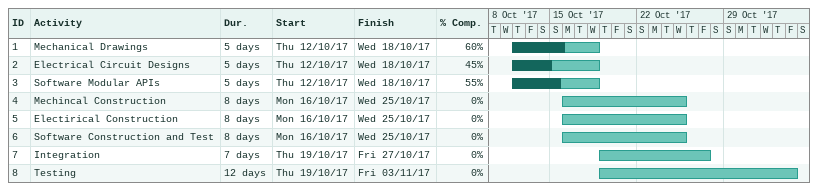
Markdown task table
| ID | Task | Duration | Start | Finish | % complete |
|---|---|---|---|---|---|
| 1 | Mechanical Drawings | 5d | 2017-10-12 | 2017-10-18 | 60 |
| 2 | Electrical Circuit Designs | 5d | 2017-10-12 | 2017-10-18 | 45 |
| 3 | Software Modular APIs | 5d | 2017-10-12 | 2017-10-18 | 55 |
| 4 | Mechincal Construction | 8d | 2017-10-16 | 2017-10-25 | 0 |
| 5 | Electirical Construction | 8d | 2017-10-16 | 2017-10-25 | 0 |
| 6 | Software Construction and Test | 8d | 2017-10-16 | 2017-10-25 | 0 |
| 7 | Integration | 7d | 2017-10-19 | 2017-10-27 | 0 |
| 8 | Testing | 12d | 2017-10-19 | 2017-11-03 | 0 |
